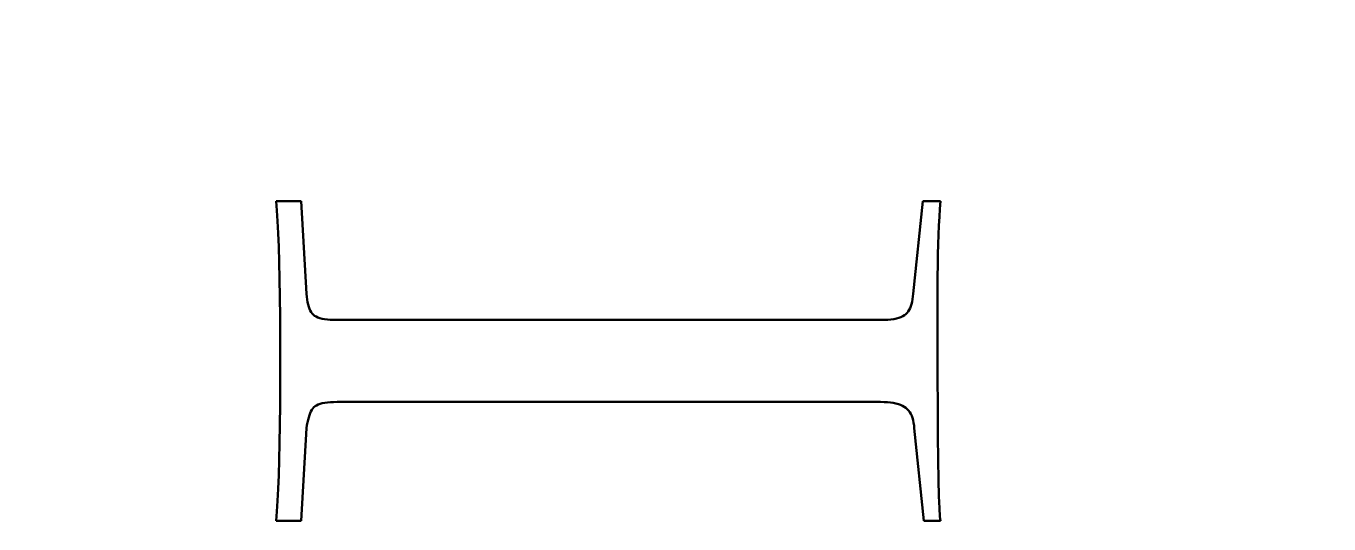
# Model space of a CAD drawing. Header units: millimetres. Extents: x -105 to 105, y -148 to 148.
# Drawn here: x 30.078 to 34.862, y 66.768 to 68.597 of the extents above; entities that cross this region are included whole.
import ezdxf

# ---------------------------------------------------------------- set-up
doc = ezdxf.new("R2010")
doc.units = ezdxf.units.MM
doc.header["$PDSIZE"] = -5
doc.linetypes.add('点画线', pattern=[18, 12, -2, 2, -2])
doc.layers.get('0').update_dxf_attribs({"lineweight": 18})
doc.styles.get("Standard").update_dxf_attribs({"font": 'txt.shx'})
doc.dimstyles.get("Standard").update_dxf_attribs({"dimtxt": 0.18, "dimasz": 0.18, "dimexe": 0.18, "dimexo": 0.0625, "dimgap": 0.09, "dimtad": 0, "dimtih": 1, "dimtoh": 1, "dimdec": 4, "dimzin": 0, "dimdsep": 46, "dimtxsty": 'Standard', "dimcen": 0.09, "dimdle": 0.36, "dimadec": 0, "dimazin": 0, "dimtfac": 1, "dimtdec": 4, "dimtofl": 0, "dimtmove": 0, "dimatfit": 3, "dimfxl": 1, "dimtolj": 1, "dimarcsym": 0})

# ---------------------------------------------------------------- blocks, each defined once
blk = doc.blocks.new('*D6')
at = {"color": 0, "lineweight": -2, "transparency": 16777216}
for p, q in [((8.3532, 62.9437), (8.3532, 76.8586)), ((37.3532, 62.9437), (37.3532, 76.8586)), ((10.8532, 75.6086), (34.8532, 75.6086))]:
    blk.add_line(p, q, dxfattribs=at)
at = {"color": 0, "linetype": '点画线', "transparency": 16777216}
for points in [[(10.8532, 76.0252), (10.8532, 75.1919), (8.3532, 75.6086)], [(34.8532, 76.0252), (34.8532, 75.1919), (37.3532, 75.6086)]]:
    blk.add_solid(points, dxfattribs=at)
at = {"layer": 'Defpoints', "color": 0, "linetype": '点画线', "transparency": 16777216}
for p in [(37.3532, 75.6086), (8.3532, 62.3187), (37.3532, 62.3187)]:
    blk.add_point(p, dxfattribs=at)
at = {"color": 0, "linetype": '点画线', "transparency": 16777216, "insert": (22.8532, 77.4836), "char_height": 2.5, "attachment_point": 5}
blk.add_mtext('\\A1;29', dxfattribs=at)

msp = doc.modelspace()

# ---------------------------------------------------------------- linework, layer by layer
at = {"color": 7, "lineweight": 30, "ltscale": 0.000845084}
for p, q in [((30.9954, 67.9533), (30.9983, 67.9197)), ((30.9983, 66.8131), (30.9954, 66.7794))]:
    msp.add_line(p, q, dxfattribs=at)
at = {"color": 7, "lineweight": 30, "ltscale": 0.002317}
for p, q in [((31.0881, 67.9533), (30.9954, 67.9533)), ((30.9954, 66.7794), (31.0881, 66.7794))]:
    msp.add_line(p, q, dxfattribs=at)
at = {"color": 7, "lineweight": 30, "ltscale": 0.008509}
msp.add_line((31.1074, 67.6135), (31.0881, 67.9533), dxfattribs=at)
at = {"color": 7, "lineweight": 30, "ltscale": 0.00854}
for p, q in [((33.3703, 67.9533), (33.3356, 67.6135)), ((33.3395, 67.1192), (33.3742, 66.7794))]:
    msp.add_line(p, q, dxfattribs=at)
at = {"color": 7, "lineweight": 30, "ltscale": 0.001641}
msp.add_line((33.436, 67.9533), (33.3703, 67.9533), dxfattribs=at)
at = {"color": 7, "lineweight": 30, "ltscale": 0.000701198}
msp.add_line((33.4338, 67.9254), (33.436, 67.9533), dxfattribs=at)
at = {"color": 7, "lineweight": 30, "ltscale": 0.000982951}
msp.add_line((30.9983, 67.9197), (31.001, 67.8804), dxfattribs=at)
at = {"color": 7, "lineweight": 30, "ltscale": 0.000793124}
msp.add_line((33.4301, 67.8639), (33.4318, 67.8956), dxfattribs=at)
at = {"color": 7, "lineweight": 30, "ltscale": 0.000746609}
msp.add_line((33.4318, 67.8956), (33.4338, 67.9254), dxfattribs=at)
at = {"color": 7, "lineweight": 30, "ltscale": 0.001121}
for p, q in [((31.001, 67.8804), (31.0033, 67.8356)), ((31.0033, 66.8971), (31.001, 66.8523)), ((33.4318, 66.8254), (33.4301, 66.8702))]:
    msp.add_line(p, q, dxfattribs=at)
at = {"color": 7, "lineweight": 30, "ltscale": 0.000838576}
msp.add_line((33.4286, 67.8304), (33.4301, 67.8639), dxfattribs=at)
at = {"color": 7, "lineweight": 30, "ltscale": 0.00126}
for p, q in [((31.0033, 67.8356), (31.0053, 67.7853)), ((31.0053, 66.9475), (31.0033, 66.8971))]:
    msp.add_line(p, q, dxfattribs=at)
at = {"color": 7, "lineweight": 30, "ltscale": 0.000885181}
msp.add_line((33.4273, 67.795), (33.4286, 67.8304), dxfattribs=at)
at = {"color": 7, "lineweight": 30, "ltscale": 0.001399}
for p, q in [((31.0053, 67.7853), (31.007, 67.7294)), ((31.007, 67.0034), (31.0053, 66.9475))]:
    msp.add_line(p, q, dxfattribs=at)
at = {"color": 7, "lineweight": 30, "ltscale": 0.000977161}
msp.add_line((33.4255, 67.7187), (33.4263, 67.7578), dxfattribs=at)
at = {"color": 7, "lineweight": 30, "ltscale": 0.000930957}
msp.add_line((33.4263, 67.7578), (33.4273, 67.795), dxfattribs=at)
at = {"color": 7, "lineweight": 30, "ltscale": 0.001538}
msp.add_line((31.007, 67.7294), (31.0084, 67.6679), dxfattribs=at)
at = {"color": 7, "lineweight": 30, "ltscale": 0.001023}
msp.add_line((33.4249, 67.6778), (33.4255, 67.7187), dxfattribs=at)
at = {"color": 7, "lineweight": 30, "ltscale": 0.001676}
for p, q in [((31.0084, 67.6679), (31.0094, 67.6008)), ((31.0094, 67.1319), (31.0084, 67.0648))]:
    msp.add_line(p, q, dxfattribs=at)
at = {"color": 7, "lineweight": 30, "ltscale": 0.00107}
msp.add_line((33.4245, 67.635), (33.4249, 67.6778), dxfattribs=at)
at = {"color": 7, "lineweight": 30, "ltscale": 0.000280996}
msp.add_line((31.1083, 67.6023), (31.1074, 67.6135), dxfattribs=at)
at = {"color": 7, "lineweight": 30, "ltscale": 0.000263135}
msp.add_line((33.3356, 67.6135), (33.3346, 67.603), dxfattribs=at)
at = {"color": 7, "lineweight": 30, "ltscale": 0.001116}
msp.add_line((33.4244, 67.5903), (33.4245, 67.635), dxfattribs=at)
at = {"color": 7, "lineweight": 30, "ltscale": 0.001815}
for p, q in [((31.0094, 67.6008), (31.0102, 67.5283)), ((31.0102, 67.2045), (31.0094, 67.1319))]:
    msp.add_line(p, q, dxfattribs=at)
at = {"color": 7, "lineweight": 30, "ltscale": 0.000262601}
msp.add_line((31.1096, 67.5919), (31.1083, 67.6023), dxfattribs=at)
at = {"color": 7, "lineweight": 30, "ltscale": 0.000244772}
msp.add_line((31.1113, 67.5822), (31.1096, 67.5919), dxfattribs=at)
at = {"color": 7, "lineweight": 30, "ltscale": 0.000227673}
msp.add_line((31.1133, 67.5734), (31.1113, 67.5822), dxfattribs=at)
at = {"color": 7, "lineweight": 30, "ltscale": 0.000211063}
msp.add_line((31.1156, 67.5652), (31.1133, 67.5734), dxfattribs=at)
at = {"color": 7, "lineweight": 30, "ltscale": 0.000195205}
msp.add_line((31.1183, 67.5579), (31.1156, 67.5652), dxfattribs=at)
at = {"color": 7, "lineweight": 30, "ltscale": 0.000183223}
msp.add_line((33.324, 67.5605), (33.3207, 67.5539), dxfattribs=at)
at = {"color": 7, "lineweight": 30, "ltscale": 0.000194271}
msp.add_line((33.3269, 67.5677), (33.324, 67.5605), dxfattribs=at)
at = {"color": 7, "lineweight": 30, "ltscale": 0.000206178}
msp.add_line((33.3294, 67.5755), (33.3269, 67.5677), dxfattribs=at)
at = {"color": 7, "lineweight": 30, "ltscale": 0.000219273}
msp.add_line((33.3316, 67.584), (33.3294, 67.5755), dxfattribs=at)
at = {"color": 7, "lineweight": 30, "ltscale": 0.00023321}
msp.add_line((33.3333, 67.5932), (33.3316, 67.584), dxfattribs=at)
at = {"color": 7, "lineweight": 30, "ltscale": 0.000248243}
msp.add_line((33.3346, 67.603), (33.3333, 67.5932), dxfattribs=at)
at = {"color": 7, "lineweight": 30, "ltscale": 0.003661}
msp.add_line((33.4245, 67.4439), (33.4244, 67.5903), dxfattribs=at)
at = {"color": 7, "lineweight": 30, "ltscale": 0.001954}
for p, q in [((31.0102, 67.5283), (31.0107, 67.4501)), ((31.0107, 67.2827), (31.0102, 67.2045))]:
    msp.add_line(p, q, dxfattribs=at)
at = {"color": 7, "lineweight": 30, "ltscale": 0.000180907}
msp.add_line((31.1213, 67.5513), (31.1183, 67.5579), dxfattribs=at)
at = {"color": 7, "lineweight": 30, "ltscale": 0.0001675}
msp.add_line((31.1247, 67.5455), (31.1213, 67.5513), dxfattribs=at)
at = {"color": 7, "lineweight": 30, "ltscale": 0.000156252}
msp.add_line((31.1284, 67.5405), (31.1247, 67.5455), dxfattribs=at)
at = {"color": 7, "lineweight": 30, "ltscale": 0.000147303}
msp.add_line((31.1325, 67.5363), (31.1284, 67.5405), dxfattribs=at)
at = {"color": 7, "lineweight": 30, "ltscale": 0.000149068}
msp.add_line((31.1372, 67.5326), (31.1325, 67.5363), dxfattribs=at)
at = {"color": 7, "lineweight": 30, "ltscale": 0.000161268}
msp.add_line((31.1427, 67.5293), (31.1372, 67.5326), dxfattribs=at)
at = {"color": 7, "lineweight": 30, "ltscale": 0.000177318}
msp.add_line((31.1492, 67.5264), (31.1427, 67.5293), dxfattribs=at)
at = {"color": 7, "lineweight": 30, "ltscale": 0.000194881}
msp.add_line((31.1566, 67.5239), (31.1492, 67.5264), dxfattribs=at)
at = {"color": 7, "lineweight": 30, "ltscale": 0.000212804}
msp.add_line((31.1648, 67.5218), (31.1566, 67.5239), dxfattribs=at)
at = {"color": 7, "lineweight": 30, "ltscale": 0.000232191}
msp.add_line((31.174, 67.5201), (31.1648, 67.5218), dxfattribs=at)
at = {"color": 7, "lineweight": 30, "ltscale": 0.000252537}
msp.add_line((31.184, 67.5187), (31.174, 67.5201), dxfattribs=at)
at = {"color": 7, "lineweight": 30, "ltscale": 0.000274188}
msp.add_line((31.1949, 67.5177), (31.184, 67.5187), dxfattribs=at)
at = {"color": 7, "lineweight": 30, "ltscale": 0.000294851}
msp.add_line((31.2067, 67.5172), (31.1949, 67.5177), dxfattribs=at)
at = {"color": 7, "lineweight": 30, "ltscale": 0.000317419}
msp.add_line((31.2194, 67.517), (31.2067, 67.5172), dxfattribs=at)
at = {"color": 7, "lineweight": 30, "ltscale": 0.049913}
for p, q in [((33.2159, 67.517), (31.2194, 67.517)), ((31.2194, 67.2158), (33.2159, 67.2158))]:
    msp.add_line(p, q, dxfattribs=at)
at = {"color": 7, "lineweight": 30, "ltscale": 0.000335736}
msp.add_line((33.2293, 67.5172), (33.2159, 67.517), dxfattribs=at)
at = {"color": 7, "lineweight": 30, "ltscale": 0.000313206}
msp.add_line((33.2418, 67.5178), (33.2293, 67.5172), dxfattribs=at)
at = {"color": 7, "lineweight": 30, "ltscale": 0.000291127}
msp.add_line((33.2534, 67.5189), (33.2418, 67.5178), dxfattribs=at)
at = {"color": 7, "lineweight": 30, "ltscale": 0.000268851}
msp.add_line((33.2641, 67.5204), (33.2534, 67.5189), dxfattribs=at)
at = {"color": 7, "lineweight": 30, "ltscale": 0.000248005}
msp.add_line((33.2738, 67.5223), (33.2641, 67.5204), dxfattribs=at)
at = {"color": 7, "lineweight": 30, "ltscale": 0.000227395}
msp.add_line((33.2826, 67.5246), (33.2738, 67.5223), dxfattribs=at)
at = {"color": 7, "lineweight": 30, "ltscale": 0.000208597}
msp.add_line((33.2905, 67.5274), (33.2826, 67.5246), dxfattribs=at)
at = {"color": 7, "lineweight": 30, "ltscale": 0.000191351}
msp.add_line((33.2974, 67.5306), (33.2905, 67.5274), dxfattribs=at)
at = {"color": 7, "lineweight": 30, "ltscale": 0.000175952}
msp.add_line((33.3035, 67.5342), (33.2974, 67.5306), dxfattribs=at)
at = {"color": 7, "lineweight": 30, "ltscale": 0.000162524}
msp.add_line((33.3086, 67.5382), (33.3035, 67.5342), dxfattribs=at)
at = {"color": 7, "lineweight": 30, "ltscale": 0.000159169}
msp.add_line((33.313, 67.5428), (33.3086, 67.5382), dxfattribs=at)
at = {"color": 7, "lineweight": 30, "ltscale": 0.000165429}
msp.add_line((33.3171, 67.548), (33.313, 67.5428), dxfattribs=at)
at = {"color": 7, "lineweight": 30, "ltscale": 0.000173389}
msp.add_line((33.3207, 67.5539), (33.3171, 67.548), dxfattribs=at)
at = {"color": 7, "lineweight": 30, "ltscale": 0.002093}
for p, q in [((31.0107, 67.4501), (31.0108, 67.3664)), ((31.0108, 67.3664), (31.0107, 67.2827))]:
    msp.add_line(p, q, dxfattribs=at)
at = {"color": 7, "lineweight": 30, "ltscale": 0.003298}
msp.add_line((33.4249, 67.312), (33.4245, 67.4439), dxfattribs=at)
at = {"color": 7, "lineweight": 30, "ltscale": 0.002935}
msp.add_line((33.4255, 67.1946), (33.4249, 67.312), dxfattribs=at)
at = {"color": 7, "lineweight": 30, "ltscale": 0.00018108}
msp.add_line((31.1208, 67.1748), (31.1239, 67.1814), dxfattribs=at)
at = {"color": 7, "lineweight": 30, "ltscale": 0.000166198}
msp.add_line((31.1239, 67.1814), (31.1271, 67.1872), dxfattribs=at)
at = {"color": 7, "lineweight": 30, "ltscale": 0.000153131}
msp.add_line((31.1271, 67.1872), (31.1307, 67.1922), dxfattribs=at)
at = {"color": 7, "lineweight": 30, "ltscale": 0.000141893}
msp.add_line((31.1307, 67.1922), (31.1344, 67.1965), dxfattribs=at)
at = {"color": 7, "lineweight": 30, "ltscale": 0.000141841}
msp.add_line((31.1344, 67.1965), (31.1387, 67.2001), dxfattribs=at)
at = {"color": 7, "lineweight": 30, "ltscale": 0.000154747}
msp.add_line((31.1387, 67.2001), (31.144, 67.2034), dxfattribs=at)
at = {"color": 7, "lineweight": 30, "ltscale": 0.000170306}
msp.add_line((31.144, 67.2034), (31.1502, 67.2063), dxfattribs=at)
at = {"color": 7, "lineweight": 30, "ltscale": 0.000188516}
msp.add_line((31.1502, 67.2063), (31.1573, 67.2088), dxfattribs=at)
at = {"color": 7, "lineweight": 30, "ltscale": 0.000207541}
msp.add_line((31.1573, 67.2088), (31.1653, 67.2109), dxfattribs=at)
at = {"color": 7, "lineweight": 30, "ltscale": 0.000228517}
msp.add_line((31.1653, 67.2109), (31.1743, 67.2127), dxfattribs=at)
at = {"color": 7, "lineweight": 30, "ltscale": 0.000249487}
msp.add_line((31.1743, 67.2127), (31.1842, 67.214), dxfattribs=at)
at = {"color": 7, "lineweight": 30, "ltscale": 0.000271131}
msp.add_line((31.1842, 67.214), (31.195, 67.215), dxfattribs=at)
at = {"color": 7, "lineweight": 30, "ltscale": 0.000294099}
msp.add_line((31.195, 67.215), (31.2067, 67.2156), dxfattribs=at)
at = {"color": 7, "lineweight": 30, "ltscale": 0.000316656}
msp.add_line((31.2067, 67.2156), (31.2194, 67.2158), dxfattribs=at)
at = {"color": 7, "lineweight": 30, "ltscale": 0.000318191}
msp.add_line((33.2159, 67.2158), (33.2286, 67.2155), dxfattribs=at)
at = {"color": 7, "lineweight": 30, "ltscale": 0.000300263}
msp.add_line((33.2286, 67.2155), (33.2406, 67.2149), dxfattribs=at)
at = {"color": 7, "lineweight": 30, "ltscale": 0.000280492}
msp.add_line((33.2406, 67.2149), (33.2518, 67.2138), dxfattribs=at)
at = {"color": 7, "lineweight": 30, "ltscale": 0.000263536}
msp.add_line((33.2518, 67.2138), (33.2622, 67.2124), dxfattribs=at)
at = {"color": 7, "lineweight": 30, "ltscale": 0.000245796}
msp.add_line((33.2622, 67.2124), (33.2719, 67.2105), dxfattribs=at)
at = {"color": 7, "lineweight": 30, "ltscale": 0.000230345}
msp.add_line((33.2719, 67.2105), (33.2808, 67.2081), dxfattribs=at)
at = {"color": 7, "lineweight": 30, "ltscale": 0.000213582}
msp.add_line((33.2808, 67.2081), (33.2889, 67.2054), dxfattribs=at)
at = {"color": 7, "lineweight": 30, "ltscale": 0.000200334}
msp.add_line((33.2889, 67.2054), (33.2962, 67.2022), dxfattribs=at)
at = {"color": 7, "lineweight": 30, "ltscale": 0.000187297}
msp.add_line((33.2962, 67.2022), (33.3028, 67.1986), dxfattribs=at)
at = {"color": 7, "lineweight": 30, "ltscale": 0.000176508}
msp.add_line((33.3028, 67.1986), (33.3086, 67.1945), dxfattribs=at)
at = {"color": 7, "lineweight": 30, "ltscale": 0.000172399}
msp.add_line((33.3086, 67.1945), (33.3137, 67.19), dxfattribs=at)
at = {"color": 7, "lineweight": 30, "ltscale": 0.000176365}
msp.add_line((33.3137, 67.19), (33.3185, 67.1847), dxfattribs=at)
at = {"color": 7, "lineweight": 30, "ltscale": 0.000181616}
msp.add_line((33.3185, 67.1847), (33.3227, 67.1788), dxfattribs=at)
at = {"color": 7, "lineweight": 30, "ltscale": 0.000188863}
msp.add_line((33.3227, 67.1788), (33.3265, 67.1723), dxfattribs=at)
at = {"color": 7, "lineweight": 30, "ltscale": 0.002572}
msp.add_line((33.4263, 67.0917), (33.4255, 67.1946), dxfattribs=at)
at = {"color": 7, "lineweight": 30, "ltscale": 0.000283126}
msp.add_line((31.1074, 67.1192), (31.109, 67.1304), dxfattribs=at)
at = {"color": 7, "lineweight": 30, "ltscale": 0.000264991}
msp.add_line((31.109, 67.1304), (31.1109, 67.1408), dxfattribs=at)
at = {"color": 7, "lineweight": 30, "ltscale": 0.000247142}
msp.add_line((31.1109, 67.1408), (31.113, 67.1505), dxfattribs=at)
at = {"color": 7, "lineweight": 30, "ltscale": 0.000229668}
msp.add_line((31.113, 67.1505), (31.1154, 67.1594), dxfattribs=at)
at = {"color": 7, "lineweight": 30, "ltscale": 0.000212639}
msp.add_line((31.1154, 67.1594), (31.118, 67.1675), dxfattribs=at)
at = {"color": 7, "lineweight": 30, "ltscale": 0.00019655}
msp.add_line((31.118, 67.1675), (31.1208, 67.1748), dxfattribs=at)
at = {"color": 7, "lineweight": 30, "ltscale": 0.000198331}
msp.add_line((33.3265, 67.1723), (33.3298, 67.1651), dxfattribs=at)
at = {"color": 7, "lineweight": 30, "ltscale": 0.000208877}
msp.add_line((33.3298, 67.1651), (33.3326, 67.1572), dxfattribs=at)
at = {"color": 7, "lineweight": 30, "ltscale": 0.000221229}
msp.add_line((33.3326, 67.1572), (33.3351, 67.1487), dxfattribs=at)
at = {"color": 7, "lineweight": 30, "ltscale": 0.000234434}
msp.add_line((33.3351, 67.1487), (33.337, 67.1395), dxfattribs=at)
at = {"color": 7, "lineweight": 30, "ltscale": 0.000248192}
msp.add_line((33.337, 67.1395), (33.3384, 67.1297), dxfattribs=at)
at = {"color": 7, "lineweight": 30, "ltscale": 0.000263466}
msp.add_line((33.3384, 67.1297), (33.3395, 67.1192), dxfattribs=at)
at = {"color": 7, "lineweight": 30, "ltscale": 0.00851}
msp.add_line((31.0881, 66.7794), (31.1074, 67.1192), dxfattribs=at)
at = {"color": 7, "lineweight": 30, "ltscale": 0.002209}
msp.add_line((33.4273, 67.0034), (33.4263, 67.0917), dxfattribs=at)
at = {"color": 7, "lineweight": 30, "ltscale": 0.001537}
msp.add_line((31.0084, 67.0648), (31.007, 67.0034), dxfattribs=at)
at = {"color": 7, "lineweight": 30, "ltscale": 0.001846}
msp.add_line((33.4286, 66.9295), (33.4273, 67.0034), dxfattribs=at)
at = {"color": 7, "lineweight": 30, "ltscale": 0.001483}
msp.add_line((33.4301, 66.8702), (33.4286, 66.9295), dxfattribs=at)
at = {"color": 7, "lineweight": 30, "ltscale": 0.000983141}
msp.add_line((31.001, 66.8523), (30.9983, 66.8131), dxfattribs=at)
at = {"color": 7, "lineweight": 30, "ltscale": 0.000758409}
msp.add_line((33.4338, 66.7951), (33.4318, 66.8254), dxfattribs=at)
at = {"color": 7, "lineweight": 30, "ltscale": 0.000397869}
msp.add_line((33.436, 66.7794), (33.4338, 66.7951), dxfattribs=at)
at = {"color": 7, "lineweight": 30, "ltscale": 0.001544}
msp.add_line((33.3742, 66.7794), (33.436, 66.7794), dxfattribs=at)

# ---------------------------------------------------------------- dimensions: what is measured, and where the dimension line sits
at = {"linetype": '点画线'}
dim = msp.add_linear_dim(base=(37.3532, 75.6086), p1=(8.3532, 62.3187), p2=(37.3532, 62.3187), dimstyle='Standard', override={"dimtxt": 2.5, "dimasz": 2.5, "dimexe": 1.25, "dimexo": 0.625, "dimgap": 0.625, "dimtad": 1, "dimtih": 0, "dimtoh": 0, "dimdec": 2, "dimzin": 8, "dimdsep": 44, "dimdle": 5, "dimtdec": 2, "dimtofl": 1, "dimatfit": 0, "dimarcsym": 1}, dxfattribs=at)
dim.commit()
dim.dimension.update_dxf_attribs({"geometry": '*D6', "text_midpoint": (22.8532, 77.4836)})

doc.saveas('drawing.dxf')
